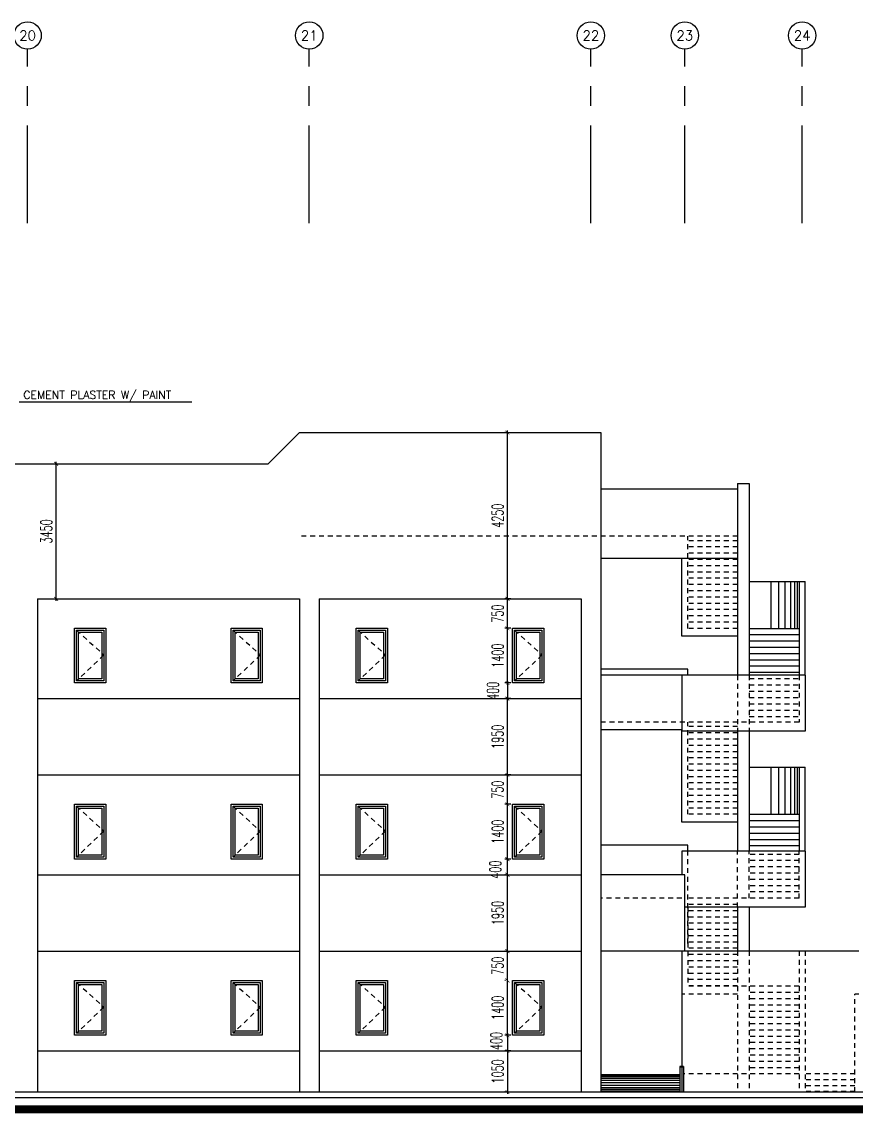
# Model space of a CAD drawing. Extents: x 417691 to 417965, y 43367 to 43436.
# Drawn here: x 417933.39 to 417954.72, y 43407.85 to 43435.74 of the extents above; entities that cross this region are included whole.
import ezdxf
from ezdxf.enums import TextEntityAlignment as Align

# ---------------------------------------------------------------- set-up
doc = ezdxf.new("R2010")
doc.units = 0
doc.header["$MEASUREMENT"] = 0
doc.header["$PDMODE"] = 3
doc.header["$PDSIZE"] = 0.1
doc.linetypes.add('CENTERX2', pattern=[4, 2.5, -0.5, 0.5, -0.5])
doc.linetypes.add('HIDDEN2', pattern=[0.1875, 0.125, -0.0625])
doc.layers.get('0').update_dxf_attribs({"linetype": 'CONTINUOUS'})
doc.layers.get('DEFPOINTS').update_dxf_attribs({"linetype": 'CONTINUOUS'})
for name, color, linetype in [('AX-CR', 2, 'CONTINUOUS'), ('AX-DIM', 4, 'CONTINUOUS'), ('AX-TXT', 2, 'CONTINUOUS'), ('AXES', 11, 'CENTERX2'), ('DIM-IN', 7, 'CONTINUOUS'), ('DIM-OUT', 4, 'CONTINUOUS'), ('EL', 2, 'CONTINUOUS'), ('Handrail', 4, 'CONTINUOUS'), ('HAT', 11, 'CONTINUOUS'), ('ROOF', 7, 'CONTINUOUS'), ('WALL', 2, 'CONTINUOUS'), ('WIN', 4, 'CONTINUOUS')]:
    doc.layers.add(name, color=color, linetype=linetype)
doc.styles.add('ROMANS', font='ROMANS.shx', dxfattribs={"width": 0.6})
doc.dimstyles.new('STANDARD in', dxfattribs={"dimtxt": 0.3, "dimasz": 0.1, "dimexe": 0.07, "dimexo": 0.05, "dimgap": 0.1, "dimtad": 1, "dimdec": 0, "dimlfac": 1000, "dimzin": 0, "dimdsep": 46, "dimtxsty": 'ROMANS', "dimblk": 'ARCHTICK', "dimcen": 0.05, "dimdle": 0.05, "dimclrd": 4, "dimclre": 4, "dimclrt": 2, "dimadec": 0, "dimazin": 0, "dimtfac": 1, "dimtdec": 0, "dimtmove": 2, "dimatfit": 3, "dimldrblk": 'ARCHTICK', "dimfxl": 0, "dimtolj": 1, "dimtzin": 0, "dimarcsym": 0})

# ---------------------------------------------------------------- blocks, each defined once
blk = doc.blocks.new('_ARCHTICK')
at = {"color": 0, "linetype": 'ByBlock', "const_width": 0.15}
blk.add_lwpolyline([(-0.5, -0.5), (0.5, 0.5)], dxfattribs=at)
blk = doc.blocks.new('*D5')
at = {"layer": 'AX-DIM', "color": 4, "lineweight": -2}
for p, q in [((417945.753, 43411.243), (417945.733, 43411.243)), ((417945.803, 43409.793), (417945.803, 43411.293)), ((417945.753, 43409.843), (417945.733, 43409.843))]:
    blk.add_line(p, q, dxfattribs=at)
at = {"layer": 'DEFPOINTS', "color": 0}
for p in [(417945.803, 43411.243), (417945.803, 43411.243), (417945.803, 43409.843)]:
    blk.add_point(p, dxfattribs=at)
at = {"layer": 'AX-DIM', "color": 4, "lineweight": -2, "xscale": 0.1, "yscale": 0.1, "zscale": 0.1}
for p, rotation in [((417945.803, 43411.243), 90), ((417945.803, 43409.843), 270)]:
    blk.add_blockref('_ARCHTICK', p, dxfattribs=dict(at, rotation=rotation))
at = {"layer": 'AX-DIM', "color": 2, "insert": (417945.553, 43410.543), "char_height": 0.3, "attachment_point": 5, "rotation": 90, "style": 'ROMANS'}
blk.add_mtext('\\A1;1400', dxfattribs=at)
blk = doc.blocks.new('*D6')
at = {"layer": 'AX-DIM', "color": 4, "lineweight": -2}
for p, q in [((417945.753, 43411.993), (417945.733, 43411.993)), ((417945.803, 43411.193), (417945.803, 43412.043)), ((417945.753, 43411.243), (417945.733, 43411.243))]:
    blk.add_line(p, q, dxfattribs=at)
at = {"layer": 'DEFPOINTS', "color": 0}
for p in [(417945.803, 43411.993), (417945.803, 43411.993), (417945.803, 43411.243)]:
    blk.add_point(p, dxfattribs=at)
at = {"layer": 'AX-DIM', "color": 4, "lineweight": -2, "xscale": 0.1, "yscale": 0.1, "zscale": 0.1}
for p, rotation in [((417945.803, 43411.993), 90), ((417945.803, 43411.243), 270)]:
    blk.add_blockref('_ARCHTICK', p, dxfattribs=dict(at, rotation=rotation))
at = {"layer": 'AX-DIM', "color": 2, "insert": (417945.553, 43411.618), "char_height": 0.3, "attachment_point": 5, "rotation": 90, "style": 'ROMANS'}
blk.add_mtext('\\A1;750', dxfattribs=at)
blk = doc.blocks.new('*D7')
at = {"layer": 'AX-DIM', "color": 4, "lineweight": -2}
for p, q in [((417945.753, 43413.943), (417945.733, 43413.943)), ((417945.803, 43411.943), (417945.803, 43413.993)), ((417945.753, 43411.993), (417945.733, 43411.993))]:
    blk.add_line(p, q, dxfattribs=at)
at = {"layer": 'DEFPOINTS', "color": 0}
for p in [(417945.803, 43413.943), (417945.803, 43413.943), (417945.803, 43411.993)]:
    blk.add_point(p, dxfattribs=at)
at = {"layer": 'AX-DIM', "color": 4, "lineweight": -2, "xscale": 0.1, "yscale": 0.1, "zscale": 0.1}
for p, rotation in [((417945.803, 43413.943), 90), ((417945.803, 43411.993), 270)]:
    blk.add_blockref('_ARCHTICK', p, dxfattribs=dict(at, rotation=rotation))
at = {"layer": 'AX-DIM', "color": 2, "insert": (417945.553, 43412.968), "char_height": 0.3, "attachment_point": 5, "rotation": 90, "style": 'ROMANS'}
blk.add_mtext('\\A1;1950', dxfattribs=at)
blk = doc.blocks.new('*D8')
at = {"layer": 'AX-DIM', "color": 4, "lineweight": -2}
for p, q in [((417945.803, 43413.893), (417945.803, 43414.393)), ((417945.753, 43414.343), (417945.733, 43414.343)), ((417945.753, 43413.943), (417945.733, 43413.943))]:
    blk.add_line(p, q, dxfattribs=at)
at = {"layer": 'DEFPOINTS', "color": 0}
for p in [(417945.803, 43414.343), (417945.803, 43414.343), (417945.803, 43413.943)]:
    blk.add_point(p, dxfattribs=at)
at = {"layer": 'AX-DIM', "color": 4, "lineweight": -2, "xscale": 0.1, "yscale": 0.1, "zscale": 0.1}
for p, rotation in [((417945.803, 43414.343), 90), ((417945.803, 43413.943), 270)]:
    blk.add_blockref('_ARCHTICK', p, dxfattribs=dict(at, rotation=rotation))
at = {"layer": 'AX-DIM', "color": 2, "insert": (417945.494, 43414.076), "char_height": 0.3, "attachment_point": 5, "rotation": 90, "style": 'ROMANS'}
blk.add_mtext('\\A1;400', dxfattribs=at)
blk = doc.blocks.new('*D9')
at = {"layer": 'DEFPOINTS', "color": 0}
for p in [(417933.787, 43424.443), (417934.265, 43424.443), (417933.787, 43420.993)]:
    blk.add_point(p, dxfattribs=at)
at = {"layer": 'WIN', "color": 4, "lineweight": -2}
for p, q in [((417933.837, 43424.443), (417934.335, 43424.443)), ((417934.265, 43420.943), (417934.265, 43424.493)), ((417933.837, 43420.993), (417934.335, 43420.993))]:
    blk.add_line(p, q, dxfattribs=at)
at = {"layer": 'WIN', "color": 4, "lineweight": -2, "xscale": 0.1, "yscale": 0.1, "zscale": 0.1}
for p, rotation in [((417934.265, 43424.443), 90), ((417934.265, 43420.993), 270)]:
    blk.add_blockref('_ARCHTICK', p, dxfattribs=dict(at, rotation=rotation))
at = {"layer": 'WIN', "color": 2, "insert": (417934.015, 43422.718), "char_height": 0.3, "attachment_point": 5, "rotation": 90, "style": 'ROMANS'}
blk.add_mtext('\\A1;3450', dxfattribs=at)
blk = doc.blocks.new('*D11')
at = {"layer": 'DEFPOINTS', "color": 0}
for p in [(417945.803, 43415.743), (417945.937, 43415.743), (417945.937, 43414.343)]:
    blk.add_point(p, dxfattribs=at)
at = {"layer": 'DIM-OUT', "color": 4, "lineweight": -2}
for p, q in [((417945.803, 43414.293), (417945.803, 43415.793)), ((417945.887, 43415.743), (417945.733, 43415.743)), ((417945.887, 43414.343), (417945.733, 43414.343))]:
    blk.add_line(p, q, dxfattribs=at)
at = {"layer": 'DIM-OUT', "color": 4, "lineweight": -2, "xscale": 0.1, "yscale": 0.1, "zscale": 0.1}
for p, rotation in [((417945.803, 43415.743), 90), ((417945.803, 43414.343), 270)]:
    blk.add_blockref('_ARCHTICK', p, dxfattribs=dict(at, rotation=rotation))
at = {"layer": 'DIM-OUT', "color": 2, "insert": (417945.553, 43415.043), "char_height": 0.3, "attachment_point": 5, "rotation": 90, "style": 'ROMANS'}
blk.add_mtext('\\A1;1400', dxfattribs=at)
blk = doc.blocks.new('*D12')
at = {"layer": 'DEFPOINTS', "color": 0}
for p in [(417945.803, 43416.493), (417945.937, 43416.493), (417945.937, 43415.743)]:
    blk.add_point(p, dxfattribs=at)
at = {"layer": 'DIM-OUT', "color": 4, "lineweight": -2}
for p, q in [((417945.887, 43416.493), (417945.733, 43416.493)), ((417945.803, 43415.693), (417945.803, 43416.543)), ((417945.887, 43415.743), (417945.733, 43415.743))]:
    blk.add_line(p, q, dxfattribs=at)
at = {"layer": 'DIM-OUT', "color": 4, "lineweight": -2, "xscale": 0.1, "yscale": 0.1, "zscale": 0.1}
for p, rotation in [((417945.803, 43416.493), 90), ((417945.803, 43415.743), 270)]:
    blk.add_blockref('_ARCHTICK', p, dxfattribs=dict(at, rotation=rotation))
at = {"layer": 'DIM-OUT', "color": 2, "insert": (417945.553, 43416.118), "char_height": 0.3, "attachment_point": 5, "rotation": 90, "style": 'ROMANS'}
blk.add_mtext('\\A1;750', dxfattribs=at)
blk = doc.blocks.new('*D13')
at = {"layer": 'DEFPOINTS', "color": 0}
for p in [(417945.803, 43418.443), (417945.803, 43418.443), (417945.803, 43416.493)]:
    blk.add_point(p, dxfattribs=at)
at = {"layer": 'DIM-OUT', "color": 4, "lineweight": -2}
for p, q in [((417945.753, 43418.443), (417945.733, 43418.443)), ((417945.803, 43416.443), (417945.803, 43418.493)), ((417945.753, 43416.493), (417945.733, 43416.493))]:
    blk.add_line(p, q, dxfattribs=at)
at = {"layer": 'DIM-OUT', "color": 4, "lineweight": -2, "xscale": 0.1, "yscale": 0.1, "zscale": 0.1}
for p, rotation in [((417945.803, 43418.443), 90), ((417945.803, 43416.493), 270)]:
    blk.add_blockref('_ARCHTICK', p, dxfattribs=dict(at, rotation=rotation))
at = {"layer": 'DIM-OUT', "color": 2, "insert": (417945.553, 43417.468), "char_height": 0.3, "attachment_point": 5, "rotation": 90, "style": 'ROMANS'}
blk.add_mtext('\\A1;1950', dxfattribs=at)
blk = doc.blocks.new('*D14')
at = {"layer": 'DEFPOINTS', "color": 0}
for p in [(417945.937, 43418.843), (417945.803, 43418.443), (417945.937, 43418.443)]:
    blk.add_point(p, dxfattribs=at)
at = {"layer": 'DIM-OUT', "color": 4, "lineweight": -2}
for p, q in [((417945.887, 43418.843), (417945.733, 43418.843)), ((417945.803, 43418.893), (417945.803, 43418.393)), ((417945.887, 43418.443), (417945.733, 43418.443))]:
    blk.add_line(p, q, dxfattribs=at)
at = {"layer": 'DIM-OUT', "color": 4, "lineweight": -2, "xscale": 0.1, "yscale": 0.1, "zscale": 0.1}
for p, rotation in [((417945.803, 43418.843), 90), ((417945.803, 43418.443), 270)]:
    blk.add_blockref('_ARCHTICK', p, dxfattribs=dict(at, rotation=rotation))
at = {"layer": 'DIM-OUT', "color": 2, "insert": (417945.433, 43418.643), "char_height": 0.3, "attachment_point": 5, "rotation": 90, "style": 'ROMANS'}
blk.add_mtext('\\A1;400', dxfattribs=at)
blk = doc.blocks.new('*D15')
at = {"layer": 'DEFPOINTS', "color": 0}
for p in [(417945.803, 43420.243), (417945.937, 43420.243), (417945.937, 43418.843)]:
    blk.add_point(p, dxfattribs=at)
at = {"layer": 'DIM-OUT', "color": 4, "lineweight": -2}
for p, q in [((417945.887, 43420.243), (417945.733, 43420.243)), ((417945.803, 43418.793), (417945.803, 43420.293)), ((417945.887, 43418.843), (417945.733, 43418.843))]:
    blk.add_line(p, q, dxfattribs=at)
at = {"layer": 'DIM-OUT', "color": 4, "lineweight": -2, "xscale": 0.1, "yscale": 0.1, "zscale": 0.1}
for p, rotation in [((417945.803, 43420.243), 90), ((417945.803, 43418.843), 270)]:
    blk.add_blockref('_ARCHTICK', p, dxfattribs=dict(at, rotation=rotation))
at = {"layer": 'DIM-OUT', "color": 2, "insert": (417945.553, 43419.543), "char_height": 0.3, "attachment_point": 5, "rotation": 90, "style": 'ROMANS'}
blk.add_mtext('\\A1;1400', dxfattribs=at)
blk = doc.blocks.new('*D16')
at = {"layer": 'DEFPOINTS', "color": 0}
for p in [(417945.803, 43420.993), (417945.937, 43420.993), (417945.937, 43420.243)]:
    blk.add_point(p, dxfattribs=at)
at = {"layer": 'DIM-OUT', "color": 4, "lineweight": -2}
for p, q in [((417945.887, 43420.993), (417945.733, 43420.993)), ((417945.803, 43420.193), (417945.803, 43421.043)), ((417945.887, 43420.243), (417945.733, 43420.243))]:
    blk.add_line(p, q, dxfattribs=at)
at = {"layer": 'DIM-OUT', "color": 4, "lineweight": -2, "xscale": 0.1, "yscale": 0.1, "zscale": 0.1}
for p, rotation in [((417945.803, 43420.993), 90), ((417945.803, 43420.243), 270)]:
    blk.add_blockref('_ARCHTICK', p, dxfattribs=dict(at, rotation=rotation))
at = {"layer": 'DIM-OUT', "color": 2, "insert": (417945.553, 43420.618), "char_height": 0.3, "attachment_point": 5, "rotation": 90, "style": 'ROMANS'}
blk.add_mtext('\\A1;750', dxfattribs=at)
blk = doc.blocks.new('*D17')
at = {"layer": 'DEFPOINTS', "color": 0}
for p in [(417945.803, 43425.243), (417945.803, 43425.243), (417945.803, 43420.993)]:
    blk.add_point(p, dxfattribs=at)
at = {"layer": 'DIM-OUT', "color": 4, "lineweight": -2}
for p, q in [((417945.803, 43420.943), (417945.803, 43425.293)), ((417945.753, 43425.243), (417945.733, 43425.243)), ((417945.753, 43420.993), (417945.733, 43420.993))]:
    blk.add_line(p, q, dxfattribs=at)
at = {"layer": 'DIM-OUT', "color": 4, "lineweight": -2, "xscale": 0.1, "yscale": 0.1, "zscale": 0.1}
for p, rotation in [((417945.803, 43425.243), 90), ((417945.803, 43420.993), 270)]:
    blk.add_blockref('_ARCHTICK', p, dxfattribs=dict(at, rotation=rotation))
at = {"layer": 'DIM-OUT', "color": 2, "insert": (417945.553, 43423.118), "char_height": 0.3, "attachment_point": 5, "rotation": 90, "style": 'ROMANS'}
blk.add_mtext('\\A1;4250', dxfattribs=at)
blk = doc.blocks.new('*D18')
at = {"layer": 'DEFPOINTS', "color": 0}
for p in [(417945.937, 43409.843), (417945.803, 43409.443), (417945.937, 43409.443)]:
    blk.add_point(p, dxfattribs=at)
at = {"layer": 'DIM-OUT', "color": 4, "lineweight": -2}
for p, q in [((417945.887, 43409.843), (417945.733, 43409.843)), ((417945.803, 43409.893), (417945.803, 43409.393)), ((417945.887, 43409.443), (417945.733, 43409.443))]:
    blk.add_line(p, q, dxfattribs=at)
at = {"layer": 'DIM-OUT', "color": 4, "lineweight": -2, "xscale": 0.1, "yscale": 0.1, "zscale": 0.1}
for p, rotation in [((417945.803, 43409.843), 90), ((417945.803, 43409.443), 270)]:
    blk.add_blockref('_ARCHTICK', p, dxfattribs=dict(at, rotation=rotation))
at = {"layer": 'DIM-OUT', "color": 2, "insert": (417945.52, 43409.694), "char_height": 0.3, "attachment_point": 5, "rotation": 90, "style": 'ROMANS'}
blk.add_mtext('\\A1;400', dxfattribs=at)
blk = doc.blocks.new('*D19')
at = {"layer": 'DEFPOINTS', "color": 0}
for p in [(417945.803, 43409.443), (417945.803, 43408.393), (417945.803, 43408.393)]:
    blk.add_point(p, dxfattribs=at)
at = {"layer": 'DIM-OUT', "color": 4, "lineweight": -2}
for p, q in [((417945.753, 43409.443), (417945.733, 43409.443)), ((417945.803, 43409.493), (417945.803, 43408.343)), ((417945.753, 43408.393), (417945.733, 43408.393))]:
    blk.add_line(p, q, dxfattribs=at)
at = {"layer": 'DIM-OUT', "color": 4, "lineweight": -2, "xscale": 0.1, "yscale": 0.1, "zscale": 0.1}
for p, rotation in [((417945.803, 43409.443), 90), ((417945.803, 43408.393), 270)]:
    blk.add_blockref('_ARCHTICK', p, dxfattribs=dict(at, rotation=rotation))
at = {"layer": 'DIM-OUT', "color": 2, "insert": (417945.553, 43408.918), "char_height": 0.3, "attachment_point": 5, "rotation": 90, "style": 'ROMANS'}
blk.add_mtext('\\A1;1050', dxfattribs=at)
blk = doc.blocks.new('AXU')
at = {"layer": 'AX-CR'}
blk.add_circle((0, 350), 350, dxfattribs=at)
at = {"layer": 'AX-TXT', "style": 'ROMANS'}
blk.add_attdef('AX', text='', height=250, dxfattribs=at).set_placement((0, 350), align=Align.MIDDLE)

msp = doc.modelspace()

# ---------------------------------------------------------------- linework, layer by layer
for p, q in [((417951.6866, 43423.7932), (417948.1866, 43423.7932)), ((417951.6866, 43422.0232), (417948.1866, 43422.0232)), ((417950.2616, 43420.0382), (417950.2616, 43422.0232)), ((417951.9866, 43421.439), (417953.2616, 43421.439)), ((417953.2616, 43421.439), (417953.2616, 43419.0432)), ((417953.2616, 43421.439), (417953.4116, 43421.439)), ((417953.4116, 43419.0432), (417953.4116, 43421.439)), ((417951.6866, 43420.0382), (417950.2616, 43420.0382)), ((417950.4116, 43419.1965), (417948.1866, 43419.1965)), ((417950.4116, 43419.0432), (417950.4116, 43419.1965)), ((417950.2616, 43419.0432), (417948.1866, 43419.0432)), ((417950.2616, 43417.6432), (417948.1866, 43417.6432)), ((417950.2616, 43415.2882), (417950.2616, 43417.6432)), ((417951.9866, 43416.689), (417953.2616, 43416.689)), ((417953.2616, 43416.689), (417953.2616, 43414.5432)), ((417953.2616, 43416.689), (417953.4116, 43416.689)), ((417953.4116, 43414.5432), (417953.4116, 43416.689)), ((417951.6866, 43415.2882), (417950.2616, 43415.2882)), ((417950.4116, 43414.6965), (417948.1866, 43414.6965)), ((417950.4116, 43414.5432), (417950.4116, 43414.6965)), ((417950.2616, 43412.003), (417950.2616, 43411.9932))]:
    msp.add_line(p, q)
at = {"color": 11, "linetype": 'HIDDEN2'}
for p, q in [((417951.6866, 43422.5932), (417940.4571, 43422.5932)), ((417950.4116, 43420.2382), (417950.4116, 43422.5932)), ((417951.6866, 43422.4782), (417950.4116, 43422.4782)), ((417951.6866, 43422.3182), (417950.4116, 43422.3182)), ((417951.6866, 43422.1582), (417950.4116, 43422.1582)), ((417951.6866, 43421.9982), (417950.4116, 43421.9982)), ((417951.6866, 43421.8382), (417950.4116, 43421.8382)), ((417951.6866, 43421.6782), (417950.4116, 43421.6782)), ((417951.6866, 43421.5182), (417950.4116, 43421.5182)), ((417951.6866, 43421.3582), (417950.4116, 43421.3582)), ((417951.6866, 43421.1982), (417950.4116, 43421.1982)), ((417951.6866, 43421.0382), (417950.4116, 43421.0382)), ((417951.6866, 43420.8782), (417950.4116, 43420.8782)), ((417951.6866, 43420.7182), (417950.4116, 43420.7182)), ((417951.6866, 43420.5582), (417950.4116, 43420.5582)), ((417951.6866, 43420.3982), (417950.4116, 43420.3982)), ((417951.6866, 43420.2382), (417950.4116, 43420.2382)), ((417951.6866, 43419.0432), (417951.6866, 43417.6127)), ((417951.9866, 43419.0432), (417951.9866, 43417.6127)), ((417951.9866, 43418.9558), (417953.2616, 43418.9558)), ((417953.2616, 43419.0432), (417953.2616, 43417.8432)), ((417951.9866, 43418.795), (417953.2616, 43418.795)), ((417951.9866, 43418.6342), (417953.2616, 43418.6342)), ((417951.9866, 43418.4734), (417953.2616, 43418.4734)), ((417951.9866, 43418.3126), (417953.2616, 43418.3126)), ((417951.9866, 43418.1518), (417953.2616, 43418.1518)), ((417953.2616, 43417.8432), (417948.1866, 43417.8432)), ((417950.4116, 43415.4882), (417950.4116, 43417.8432)), ((417951.6866, 43417.7282), (417950.4116, 43417.7282)), ((417951.9866, 43417.991), (417953.2616, 43417.991)), ((417951.6866, 43417.5682), (417950.4116, 43417.5682)), ((417951.6866, 43417.4082), (417950.4116, 43417.4082)), ((417951.6866, 43417.2482), (417950.4116, 43417.2482)), ((417951.6866, 43417.0882), (417950.4116, 43417.0882)), ((417951.6866, 43416.9282), (417950.4116, 43416.9282)), ((417951.6866, 43416.7682), (417950.4116, 43416.7682)), ((417951.6866, 43416.6082), (417950.4116, 43416.6082)), ((417951.6866, 43416.4482), (417950.4116, 43416.4482)), ((417951.6866, 43416.2882), (417950.4116, 43416.2882)), ((417951.6866, 43416.1282), (417950.4116, 43416.1282)), ((417951.6866, 43415.9682), (417950.4116, 43415.9682)), ((417951.6866, 43415.8082), (417950.4116, 43415.8082)), ((417951.6866, 43415.6482), (417950.4116, 43415.6482)), ((417951.6866, 43415.4882), (417950.4116, 43415.4882)), ((417950.4116, 43412.1882), (417950.4116, 43414.5432)), ((417951.6866, 43413.1127), (417951.6866, 43414.5432)), ((417951.9866, 43413.3432), (417951.9866, 43414.5432)), ((417953.2616, 43414.4632), (417951.9866, 43414.4632)), ((417953.2616, 43413.3432), (417953.2616, 43414.5432)), ((417953.2616, 43414.3032), (417951.9866, 43414.3032)), ((417953.2616, 43414.1432), (417951.9866, 43414.1432)), ((417953.2616, 43414.1432), (417951.9866, 43414.1432)), ((417953.2616, 43414.1432), (417951.9866, 43414.1432)), ((417953.2616, 43413.9832), (417951.9866, 43413.9832)), ((417953.2616, 43413.8232), (417951.9866, 43413.8232)), ((417953.2616, 43413.6632), (417951.9866, 43413.6632)), ((417950.2616, 43413.3432), (417948.1866, 43413.3432)), ((417953.2616, 43413.3432), (417950.4116, 43413.3432)), ((417953.2616, 43413.5032), (417951.9866, 43413.5032)), ((417951.6866, 43413.1832), (417950.4116, 43413.1832)), ((417950.4116, 43413.1127), (417950.4116, 43411.0932)), ((417951.6866, 43413.0232), (417950.4116, 43413.0232)), ((417951.6866, 43412.8632), (417950.4116, 43412.8632)), ((417951.6866, 43412.7032), (417950.4116, 43412.7032)), ((417951.6866, 43412.5432), (417950.4116, 43412.5432)), ((417951.6866, 43412.3832), (417950.4116, 43412.3832)), ((417951.6866, 43412.2232), (417950.4116, 43412.2232)), ((417951.6866, 43412.0632), (417950.4116, 43412.0632)), ((417951.6866, 43411.9032), (417950.4116, 43411.9032)), ((417951.6866, 43411.9932), (417951.6866, 43408.3932)), ((417951.9866, 43411.9932), (417951.9866, 43408.3932)), ((417953.2616, 43411.9932), (417953.2616, 43408.3932)), ((417953.4116, 43411.9932), (417953.4116, 43408.3932)), ((417951.6866, 43411.7432), (417950.4116, 43411.7432)), ((417951.6866, 43411.5832), (417950.4116, 43411.5832)), ((417951.6866, 43411.4232), (417950.4116, 43411.4232)), ((417951.6866, 43411.2632), (417950.4116, 43411.2632)), ((417951.6866, 43411.1032), (417950.4116, 43411.1032)), ((417953.2616, 43411.0932), (417950.4116, 43411.0932)), ((417951.6866, 43410.8932), (417950.2616, 43410.8932)), ((417953.2616, 43410.9332), (417951.9866, 43410.9332)), ((417953.2616, 43410.7732), (417951.9866, 43410.7732)), ((417954.6866, 43408.3932), (417954.6866, 43410.8932)), ((417954.7866, 43410.8932), (417954.6866, 43410.8932)), ((417953.2616, 43410.6132), (417951.9866, 43410.6132)), ((417953.2616, 43410.4532), (417951.9866, 43410.4532)), ((417953.2616, 43410.2932), (417951.9866, 43410.2932)), ((417953.2616, 43410.1332), (417951.9866, 43410.1332)), ((417953.2616, 43409.9732), (417951.9866, 43409.9732)), ((417953.2616, 43409.8132), (417951.9866, 43409.8132)), ((417953.2616, 43409.6532), (417951.9866, 43409.6532)), ((417953.2616, 43409.4932), (417951.9866, 43409.4932)), ((417953.2616, 43409.3332), (417951.9866, 43409.3332)), ((417953.2616, 43409.1732), (417951.9866, 43409.1732)), ((417953.2616, 43408.8532), (417950.3066, 43408.8532)), ((417953.2616, 43409.0132), (417951.9866, 43409.0132)), ((417954.6866, 43408.8532), (417953.4116, 43408.8532)), ((417954.6866, 43408.7032), (417953.4116, 43408.7032)), ((417954.6866, 43408.5532), (417953.4116, 43408.5532)), ((417954.6866, 43408.4032), (417953.4116, 43408.4032))]:
    msp.add_line(p, q, dxfattribs=at)
at = {"layer": 'AXES'}
for p, q in [((417933.5366, 43430.5912), (417933.5366, 43435.0369)), ((417940.7366, 43430.5912), (417940.7366, 43435.0369)), ((417947.9366, 43430.5912), (417947.9366, 43435.0369)), ((417950.3366, 43430.5912), (417950.3366, 43435.0369)), ((417953.3366, 43430.5912), (417953.3366, 43435.0369))]:
    msp.add_line(p, q, dxfattribs=at)
at = {"layer": 'DIM-IN', "color": 7}
msp.add_line((417933.3241, 43426.0261), (417937.7373, 43426.0261), dxfattribs=at)
at = {"layer": 'EL', "color": 6}
for p, q in [((417940.4866, 43425.2432), (417939.6866, 43424.4432)), ((417940.4866, 43425.2432), (417948.1866, 43425.2432)), ((417948.1866, 43425.2432), (417948.1866, 43408.3932)), ((417915.5366, 43424.4432), (417939.6866, 43424.4432)), ((417933.7866, 43420.9932), (417933.7866, 43408.3932)), ((417933.7866, 43420.9932), (417940.4872, 43420.9932)), ((417940.4866, 43420.9932), (417940.4866, 43408.3932)), ((417940.4872, 43420.9932), (417940.4872, 43408.3932)), ((417940.9872, 43420.9932), (417940.9872, 43408.3932)), ((417940.9872, 43420.9932), (417947.6866, 43420.9932)), ((417947.6866, 43420.9932), (417947.6866, 43408.3932))]:
    msp.add_line(p, q, dxfattribs=at)
at = {"layer": 'EL'}
for p, q in [((417951.6866, 43423.9432), (417951.9866, 43423.9432)), ((417950.2616, 43419.0432), (417950.2616, 43417.6127)), ((417953.4116, 43419.0432), (417950.2616, 43419.0432)), ((417953.4116, 43419.0432), (417953.4116, 43417.6127)), ((417953.4116, 43417.6127), (417950.2616, 43417.6127)), ((417950.2616, 43414.5432), (417950.2616, 43413.9432)), ((417953.4116, 43414.5432), (417950.2616, 43414.5432)), ((417953.4116, 43414.5432), (417953.4116, 43413.1127)), ((417953.4116, 43413.1127), (417950.3366, 43413.1127)), ((417950.3066, 43409.0432), (417950.2066, 43409.0432)), ((417950.2066, 43409.0432), (417950.2066, 43409.0228)), ((417950.3066, 43409.0228), (417950.2066, 43409.0228)), ((417950.3066, 43409.0432), (417950.3066, 43409.0228))]:
    msp.add_line(p, q, dxfattribs=at)
at = {"layer": 'EL', "color": 4}
for p, q in [((417951.9866, 43420.2382), (417953.2616, 43420.2382)), ((417951.9866, 43420.0782), (417953.2616, 43420.0782)), ((417951.9866, 43419.9182), (417953.2616, 43419.9182)), ((417951.9866, 43419.7582), (417953.2616, 43419.7582)), ((417951.9866, 43419.5982), (417953.2616, 43419.5982)), ((417951.9866, 43419.4382), (417953.2616, 43419.4382)), ((417951.9866, 43419.2774), (417953.2616, 43419.2774)), ((417951.9866, 43419.1166), (417953.2616, 43419.1166)), ((417951.9866, 43415.4882), (417953.2616, 43415.4882)), ((417951.9866, 43415.3282), (417953.2616, 43415.3282)), ((417951.9866, 43415.1682), (417953.2616, 43415.1682)), ((417951.9866, 43415.0082), (417953.2616, 43415.0082)), ((417951.9866, 43414.8482), (417953.2616, 43414.8482)), ((417951.9866, 43414.6882), (417953.2616, 43414.6882))]:
    msp.add_line(p, q, dxfattribs=at)
at = {"layer": 'EL', "color": 6}
msp.add_lwpolyline([(417948.1866, 43412.003), (417950.3366, 43412.003), (417950.3366, 43413.9432), (417948.1866, 43413.9432)], dxfattribs=at)
at = {"layer": 'Handrail'}
for p, q in [((417950.2066, 43409.0228), (417950.2066, 43408.3932)), ((417950.3066, 43409.0228), (417950.3066, 43408.3932))]:
    msp.add_line(p, q, dxfattribs=at)
at = {"layer": 'HAT', "color": 11}
for p, q in [((417952.5348, 43421.439), (417952.5348, 43420.2382)), ((417952.7303, 43421.439), (417952.7303, 43420.2382)), ((417952.898, 43421.439), (417952.898, 43420.2382)), ((417953.0377, 43421.439), (417953.0377, 43420.2382)), ((417953.1424, 43421.439), (417953.1424, 43420.2382)), ((417953.2123, 43421.439), (417953.2123, 43420.2382)), ((417952.5348, 43416.6861), (417952.5348, 43415.4853)), ((417952.7303, 43416.6861), (417952.7303, 43415.4853)), ((417952.898, 43416.6861), (417952.898, 43415.4853)), ((417953.0377, 43416.6861), (417953.0377, 43415.4853)), ((417953.1424, 43416.6861), (417953.1424, 43415.4853)), ((417953.2123, 43416.6861), (417953.2123, 43415.4853)), ((417948.1866, 43408.8432), (417950.2066, 43408.8432)), ((417948.1866, 43408.8179), (417950.2066, 43408.8179)), ((417948.1866, 43408.7925), (417950.2066, 43408.7925)), ((417948.1866, 43408.7417), (417950.2066, 43408.7417)), ((417948.1866, 43408.6909), (417950.2066, 43408.6909)), ((417948.1866, 43408.6338), (417950.2066, 43408.6338)), ((417948.1866, 43408.564), (417950.2066, 43408.564)), ((417948.1866, 43408.5069), (417950.2066, 43408.5069)), ((417948.1866, 43408.4624), (417950.2066, 43408.4624)), ((417948.1866, 43408.4244), (417950.2066, 43408.4244))]:
    msp.add_line(p, q, dxfattribs=at)
at = {"layer": 'ROOF'}
for p, q in [((417951.6866, 43413.1127), (417951.6866, 43411.9932)), ((417951.9866, 43413.1127), (417951.9866, 43411.9932))]:
    msp.add_line(p, q, dxfattribs=at)
at = {"layer": 'WALL'}
for p, q in [((417951.6866, 43423.9432), (417951.6866, 43419.0432)), ((417951.9866, 43423.9432), (417951.9866, 43419.0432)), ((417933.7866, 43418.4432), (417940.4872, 43418.4432)), ((417940.9872, 43418.4432), (417947.686, 43418.4432)), ((417951.6866, 43417.6127), (417951.6866, 43414.5432)), ((417951.9866, 43417.6127), (417951.9866, 43414.5432)), ((417933.7866, 43416.4932), (417940.4872, 43416.4932)), ((417940.9872, 43416.4932), (417947.686, 43416.4932)), ((417933.7866, 43413.9432), (417940.4872, 43413.9432)), ((417940.9872, 43413.9432), (417947.686, 43413.9432)), ((417933.7866, 43411.9932), (417940.4872, 43411.9932)), ((417940.9872, 43411.9932), (417947.686, 43411.9932)), ((417954.7866, 43411.9932), (417950.2616, 43411.9932)), ((417950.2616, 43411.9932), (417950.2616, 43409.0432)), ((417933.7866, 43409.4432), (417940.4872, 43409.4432)), ((417940.9872, 43409.4432), (417947.686, 43409.4432))]:
    msp.add_line(p, q, dxfattribs=at)
at = {"layer": 'WALL', "color": 4}
msp.add_line((417965.3552, 43408.2432), (417820.0101, 43408.2432), dxfattribs=at)
at = {"layer": 'WALL', "const_width": 0.2044}
msp.add_lwpolyline([(417965.3295, 43407.9534), (417820.0101, 43407.9534)], dxfattribs=at)
at = {"layer": 'WIN', "linetype": 'HIDDEN2'}
for p, q in [((417934.7877, 43420.1921), (417935.4855, 43419.5585)), ((417938.7877, 43420.1921), (417939.4855, 43419.5585)), ((417941.9877, 43420.1921), (417942.6855, 43419.5585)), ((417945.9877, 43420.1921), (417946.6855, 43419.5585)), ((417935.4855, 43419.5585), (417934.7877, 43418.8943)), ((417939.4855, 43419.5585), (417938.7877, 43418.8943)), ((417942.6855, 43419.5585), (417941.9877, 43418.8943)), ((417946.6855, 43419.5585), (417945.9877, 43418.8943)), ((417934.7877, 43415.6921), (417935.4855, 43415.0585)), ((417938.7877, 43415.6921), (417939.4855, 43415.0585)), ((417941.9877, 43415.6921), (417942.6855, 43415.0585)), ((417945.9877, 43415.6921), (417946.6855, 43415.0585)), ((417935.4855, 43415.0585), (417934.7877, 43414.3943)), ((417939.4855, 43415.0585), (417938.7877, 43414.3943)), ((417942.6855, 43415.0585), (417941.9877, 43414.3943)), ((417946.6855, 43415.0585), (417945.9877, 43414.3943)), ((417934.7877, 43411.1921), (417935.4855, 43410.5585)), ((417938.7877, 43411.1921), (417939.4855, 43410.5585)), ((417941.9877, 43411.1921), (417942.6855, 43410.5585)), ((417945.9877, 43411.1921), (417946.6855, 43410.5585)), ((417935.4855, 43410.5585), (417934.7877, 43409.8943)), ((417939.4855, 43410.5585), (417938.7877, 43409.8943)), ((417942.6855, 43410.5585), (417941.9877, 43409.8943)), ((417946.6855, 43410.5585), (417945.9877, 43409.8943))]:
    msp.add_line(p, q, dxfattribs=at)
at = {"layer": 'WIN'}
for p, q in [((417950.2616, 43409.0228), (417950.2616, 43408.8291)), ((417950.2616, 43409.0228), (417950.2616, 43408.3932)), ((417950.2616, 43409.0228), (417950.2616, 43408.3932)), ((417820.0101, 43408.3932), (417955.788, 43408.3932))]:
    msp.add_line(p, q, dxfattribs=at)
at = {"layer": 'WIN', "color": 4}
for points in [[(417934.7366, 43420.2432), (417935.5366, 43420.2432), (417935.5366, 43418.8432), (417934.7366, 43418.8432)], [(417938.7366, 43420.2432), (417939.5366, 43420.2432), (417939.5366, 43418.8432), (417938.7366, 43418.8432)], [(417941.9366, 43420.2432), (417942.7366, 43420.2432), (417942.7366, 43418.8432), (417941.9366, 43418.8432)], [(417945.9366, 43420.2432), (417946.7366, 43420.2432), (417946.7366, 43418.8432), (417945.9366, 43418.8432)], [(417934.7366, 43415.7432), (417935.5366, 43415.7432), (417935.5366, 43414.3432), (417934.7366, 43414.3432)], [(417938.7366, 43415.7432), (417939.5366, 43415.7432), (417939.5366, 43414.3432), (417938.7366, 43414.3432)], [(417941.9366, 43415.7432), (417942.7366, 43415.7432), (417942.7366, 43414.3432), (417941.9366, 43414.3432)], [(417945.9366, 43415.7432), (417946.7366, 43415.7432), (417946.7366, 43414.3432), (417945.9366, 43414.3432)], [(417934.7366, 43411.2432), (417935.5366, 43411.2432), (417935.5366, 43409.8432), (417934.7366, 43409.8432)], [(417938.7366, 43411.2432), (417939.5366, 43411.2432), (417939.5366, 43409.8432), (417938.7366, 43409.8432)], [(417941.9366, 43411.2432), (417942.7366, 43411.2432), (417942.7366, 43409.8432), (417941.9366, 43409.8432)], [(417945.9366, 43411.2432), (417946.7366, 43411.2432), (417946.7366, 43409.8432), (417945.9366, 43409.8432)]]:
    msp.add_lwpolyline(points, close=True, dxfattribs=at)
at = {"layer": 'WIN'}
for points in [[(417934.7877, 43420.1921), (417935.4855, 43420.1921), (417935.4855, 43418.8943), (417934.7877, 43418.8943)], [(417934.8388, 43420.141), (417935.4344, 43420.141), (417935.4344, 43418.9454), (417934.8388, 43418.9454)], [(417938.7877, 43420.1921), (417939.4855, 43420.1921), (417939.4855, 43418.8943), (417938.7877, 43418.8943)], [(417938.8388, 43420.141), (417939.4344, 43420.141), (417939.4344, 43418.9454), (417938.8388, 43418.9454)], [(417941.9877, 43420.1921), (417942.6855, 43420.1921), (417942.6855, 43418.8943), (417941.9877, 43418.8943)], [(417942.0388, 43420.141), (417942.6344, 43420.141), (417942.6344, 43418.9454), (417942.0388, 43418.9454)], [(417945.9877, 43420.1921), (417946.6855, 43420.1921), (417946.6855, 43418.8943), (417945.9877, 43418.8943)], [(417946.0388, 43420.141), (417946.6344, 43420.141), (417946.6344, 43418.9454), (417946.0388, 43418.9454)], [(417934.7877, 43415.6921), (417935.4855, 43415.6921), (417935.4855, 43414.3943), (417934.7877, 43414.3943)], [(417934.8388, 43415.641), (417935.4344, 43415.641), (417935.4344, 43414.4454), (417934.8388, 43414.4454)], [(417938.7877, 43415.6921), (417939.4855, 43415.6921), (417939.4855, 43414.3943), (417938.7877, 43414.3943)], [(417938.8388, 43415.641), (417939.4344, 43415.641), (417939.4344, 43414.4454), (417938.8388, 43414.4454)], [(417941.9877, 43415.6921), (417942.6855, 43415.6921), (417942.6855, 43414.3943), (417941.9877, 43414.3943)], [(417942.0388, 43415.641), (417942.6344, 43415.641), (417942.6344, 43414.4454), (417942.0388, 43414.4454)], [(417945.9877, 43415.6921), (417946.6855, 43415.6921), (417946.6855, 43414.3943), (417945.9877, 43414.3943)], [(417946.0388, 43415.641), (417946.6344, 43415.641), (417946.6344, 43414.4454), (417946.0388, 43414.4454)], [(417934.7877, 43411.1921), (417935.4855, 43411.1921), (417935.4855, 43409.8943), (417934.7877, 43409.8943)], [(417934.8388, 43411.141), (417935.4344, 43411.141), (417935.4344, 43409.9454), (417934.8388, 43409.9454)], [(417938.7877, 43411.1921), (417939.4855, 43411.1921), (417939.4855, 43409.8943), (417938.7877, 43409.8943)], [(417938.8388, 43411.141), (417939.4344, 43411.141), (417939.4344, 43409.9454), (417938.8388, 43409.9454)], [(417941.9877, 43411.1921), (417942.6855, 43411.1921), (417942.6855, 43409.8943), (417941.9877, 43409.8943)], [(417942.0388, 43411.141), (417942.6344, 43411.141), (417942.6344, 43409.9454), (417942.0388, 43409.9454)], [(417945.9877, 43411.1921), (417946.6855, 43411.1921), (417946.6855, 43409.8943), (417945.9877, 43409.8943)], [(417946.0388, 43411.141), (417946.6344, 43411.141), (417946.6344, 43409.9454), (417946.0388, 43409.9454)]]:
    msp.add_lwpolyline(points, close=True, dxfattribs=at)

# ---------------------------------------------------------------- block references
at = {"layer": 'AXES', "xscale": 0.001000000047497451, "yscale": 0.0009999999892897904, "zscale": 0.001}
for p, values in [((417933.5366, 43435.0369), {'AX': '20'}), ((417940.7366, 43435.0369), {'AX': '21'}), ((417947.9366, 43435.0369), {'AX': '22'}), ((417950.3366, 43435.0369), {'AX': '23'}), ((417953.3366, 43435.0369), {'AX': '24'})]:
    msp.add_blockref('AXU', p, dxfattribs=at).add_auto_attribs(values)

# ---------------------------------------------------------------- texts
at = {"layer": 'DIM-IN', "color": 4, "style": 'ROMANS'}
msp.add_text('CEMENT PLASTER W/ PAINT', height=0.204361, dxfattribs=at).set_placement((417933.4263, 43426.2049), align=Align.MIDDLE_LEFT)

# ---------------------------------------------------------------- dimensions: what is measured, and where the dimension line sits
at = {"layer": 'AX-DIM'}
dim = msp.add_linear_dim(base=(417945.8026, 43414.3432), p1=(417945.8026, 43413.9432), p2=(417945.8026, 43414.3432), angle=90, dimstyle='STANDARD in', dxfattribs=at)
dim.commit()
dim.dimension.update_dxf_attribs({"geometry": '*D8', "text_midpoint": (417945.4935, 43414.0764), "dimtype": 160})
for base, p1, p2, picture, middle in [((417945.8026, 43413.9432), (417945.8026, 43411.9932), (417945.8026, 43413.9432), '*D7', (417945.5526, 43412.9682)), ((417945.8026, 43411.9932), (417945.8026, 43411.2432), (417945.8026, 43411.9932), '*D6', (417945.5526, 43411.6182)), ((417945.8026, 43411.2432), (417945.8026, 43409.8432), (417945.8026, 43411.2432), '*D5', (417945.5526, 43410.5432))]:
    dim = msp.add_linear_dim(base=base, p1=p1, p2=p2, angle=90, dimstyle='STANDARD in', dxfattribs=at)
    dim.commit()
    dim.dimension.update_dxf_attribs({"geometry": picture, "text_midpoint": middle})
at = {"layer": 'DIM-OUT'}
for base, p1, p2, picture, middle in [((417945.8026, 43425.2432), (417945.8026, 43420.9932), (417945.8026, 43425.2432), '*D17', (417945.5526, 43423.1182)), ((417945.8026, 43420.9932), (417945.9366, 43420.2432), (417945.9366, 43420.9932), '*D16', (417945.5526, 43420.6182)), ((417945.8026, 43420.2432), (417945.9366, 43418.8432), (417945.9366, 43420.2432), '*D15', (417945.5526, 43419.5432)), ((417945.8026, 43418.4432), (417945.9366, 43418.8432), (417945.9366, 43418.4432), '*D14', (417945.4326, 43418.6432)), ((417945.8026, 43418.4432), (417945.8026, 43416.4932), (417945.8026, 43418.4432), '*D13', (417945.5526, 43417.4682)), ((417945.8026, 43416.4932), (417945.9366, 43415.7432), (417945.9366, 43416.4932), '*D12', (417945.5526, 43416.1182)), ((417945.8026, 43415.7432), (417945.9366, 43414.3432), (417945.9366, 43415.7432), '*D11', (417945.5526, 43415.0432)), ((417945.8026, 43408.3932), (417945.8026, 43409.4432), (417945.8026, 43408.3932), '*D19', (417945.5526, 43408.9182))]:
    dim = msp.add_linear_dim(base=base, p1=p1, p2=p2, angle=90, dimstyle='STANDARD in', dxfattribs=at)
    dim.commit()
    dim.dimension.update_dxf_attribs({"geometry": picture, "text_midpoint": middle})
dim = msp.add_linear_dim(base=(417945.8026, 43409.4432), p1=(417945.9366, 43409.8432), p2=(417945.9366, 43409.4432), angle=90, dimstyle='STANDARD in', dxfattribs=at)
dim.commit()
dim.dimension.update_dxf_attribs({"geometry": '*D18', "text_midpoint": (417945.5203, 43409.6937), "dimtype": 160})
at = {"layer": 'WIN'}
dim = msp.add_linear_dim(base=(417934.2652, 43424.4432), p1=(417933.7866, 43420.9932), p2=(417933.7866, 43424.4432), angle=90, dimstyle='STANDARD in', dxfattribs=at)
dim.commit()
dim.dimension.update_dxf_attribs({"geometry": '*D9', "text_midpoint": (417934.0152, 43422.7182)})

doc.saveas('drawing.dxf')
